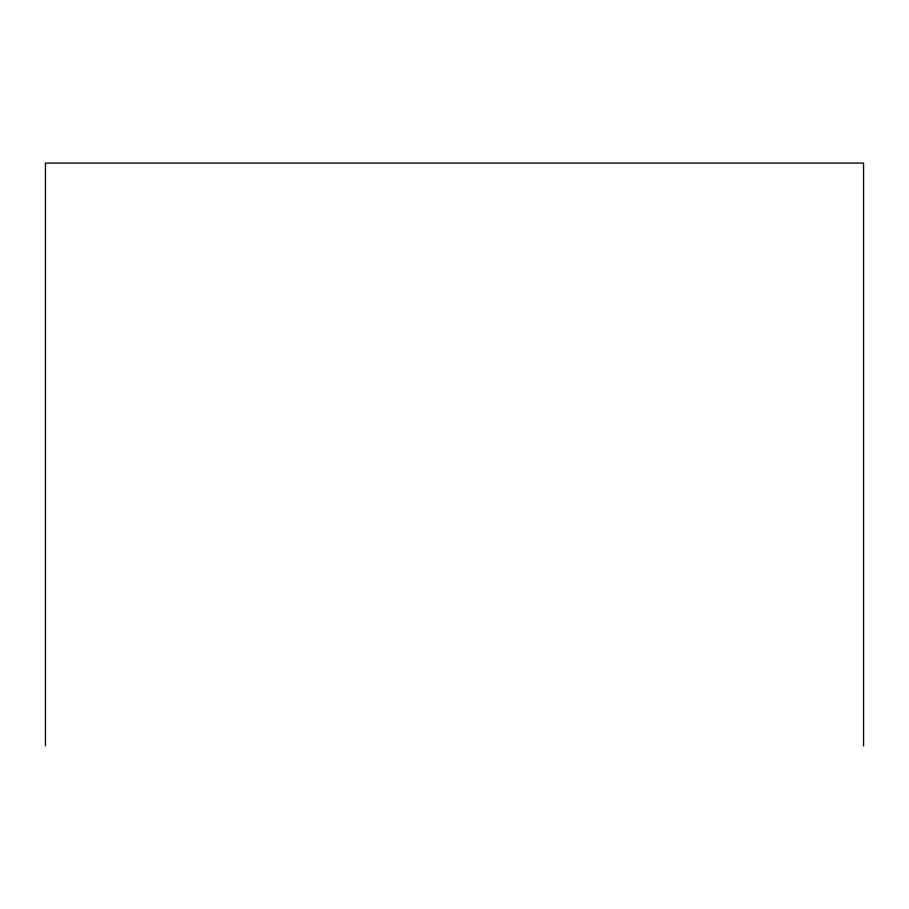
<?xml version="1.0" encoding="UTF-8"?>
<svg xmlns="http://www.w3.org/2000/svg" width="909" height="909" viewBox="0 0 909 909"><rect width="100%" height="100%" fill="white"/><g stroke="black" fill="none" stroke-linecap="round" stroke-linejoin="round"><path stroke-width="1.36" d="M863.55 745.903L863.55 163.097L45.45 163.097L45.45 745.903"/></g></svg>
